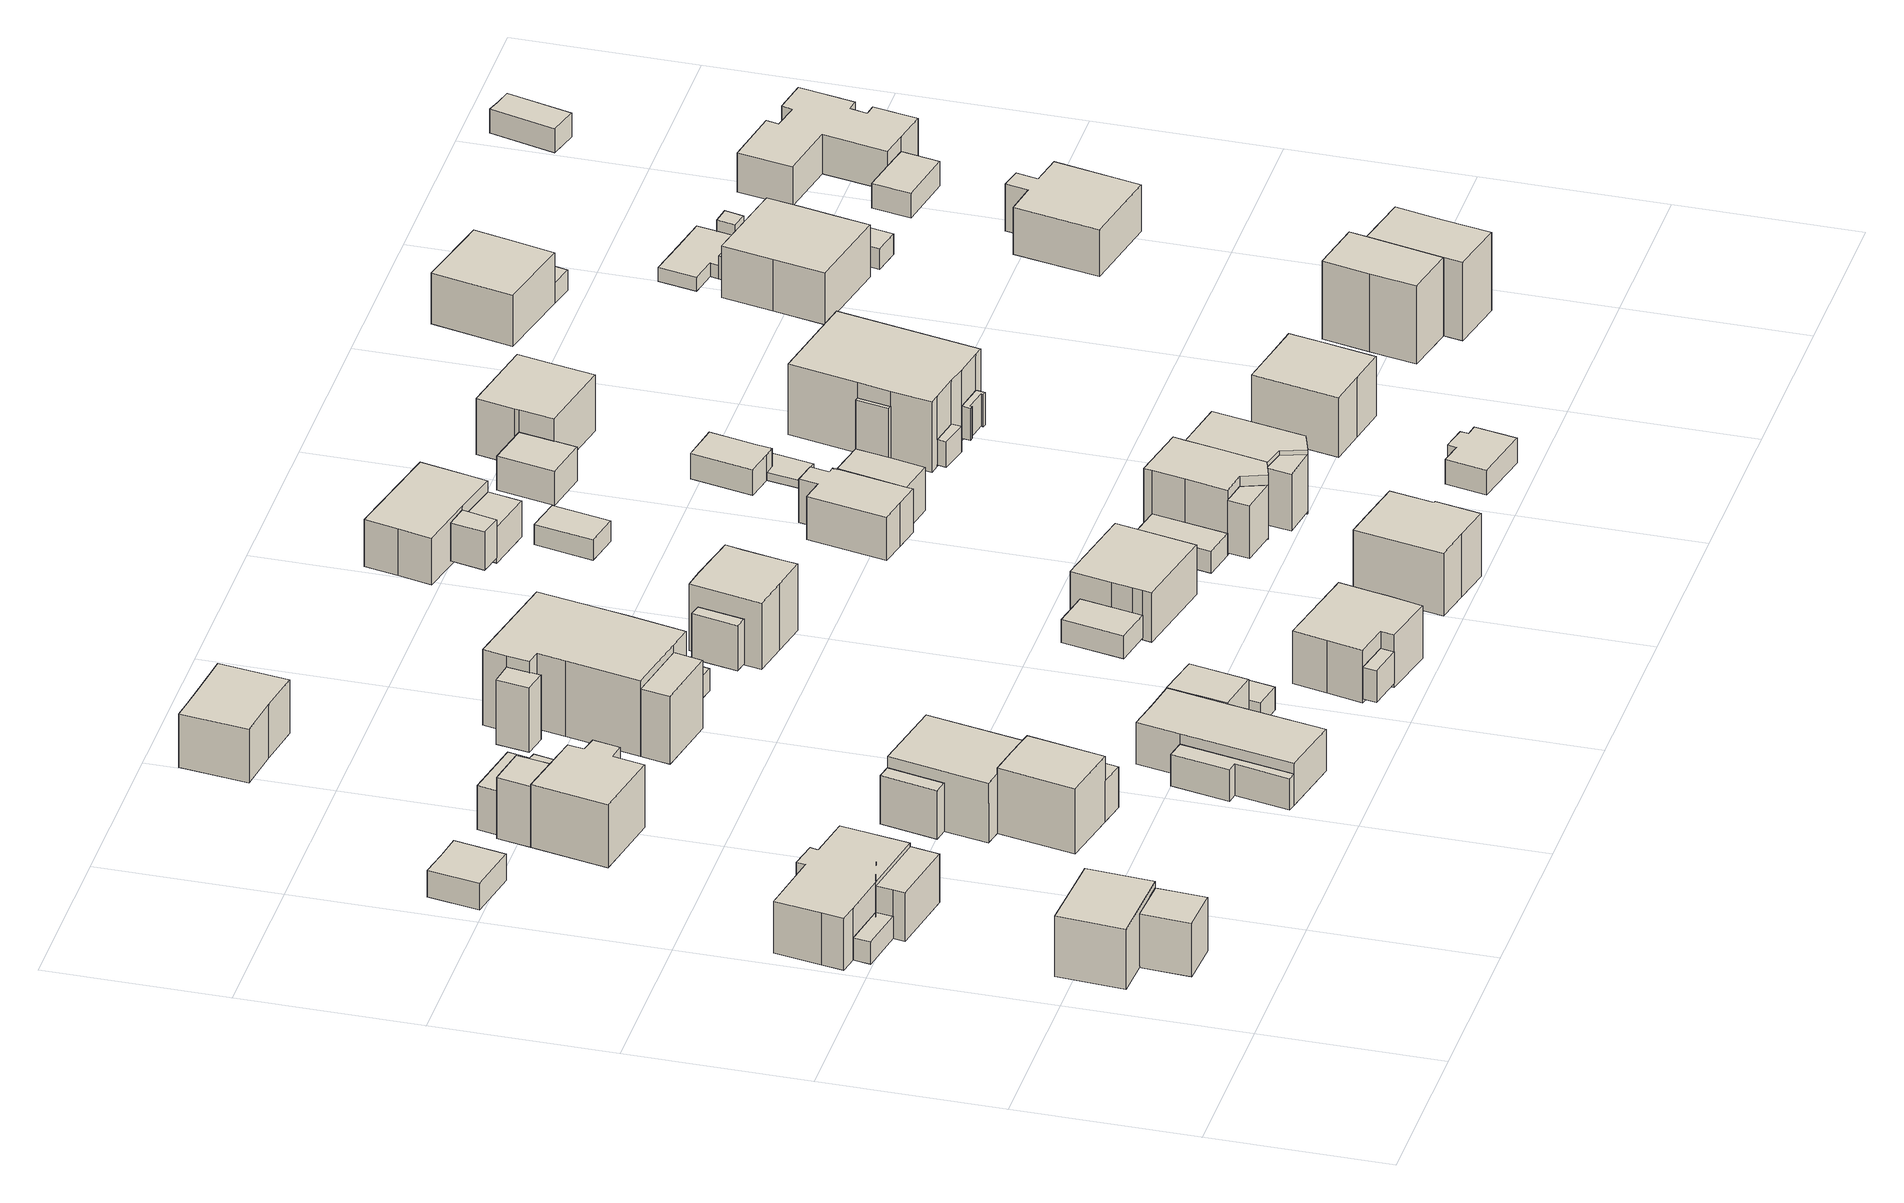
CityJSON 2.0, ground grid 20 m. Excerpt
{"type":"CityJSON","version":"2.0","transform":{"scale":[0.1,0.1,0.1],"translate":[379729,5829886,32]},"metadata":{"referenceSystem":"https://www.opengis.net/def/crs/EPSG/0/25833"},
"CityObjects":{
"building1":{"type":"Building","attributes":{"Gemeindeschluessel":"11000012","function":"31001_1010"},"address":[{"country":"Germany","locality":"Berlin","thoroughfareNumber":"10A","thoroughfareName":"Wesselburer Weg"}],"children":["building1-1","building1-2"]},
"building1-1":{"type":"BuildingPart","attributes":{"BezugspunktDach":"2200","measuredHeight":8.21,"storeysAboveGround":2},"parents":["building1"],"geometry":[{"type":"MultiSurface","lod":"1","boundaries":[[[0,1,2,3,4]],[[5,6,7,8,9]],[[5,9,4,3]],[[6,5,3,2]],[[7,6,2,1]],[[8,7,1,0]],[[9,8,10,11,12,0,4]],[[12,11,10,8]]]}]},
"building1-2":{"type":"BuildingPart","attributes":{"BezugspunktDach":"2200","measuredHeight":8.21,"storeysAboveGround":2},"parents":["building1"],"geometry":[{"type":"MultiSurface","lod":"1","boundaries":[[[13,12,11,14]],[[10,8,15,16]],[[10,16,14,11]],[[15,8,12,13]],[[16,15,13,14]],[[8,17,10,11,12]]]}]},
"building2":{"type":"Building","attributes":{"Gemeindeschluessel":"11000012","BezugspunktDach":"2200","function":"51009_1610","measuredHeight":3.7,"storeysAboveGround":0},"address":[{"country":"Germany","locality":"Berlin"}],"geometry":[{"type":"Solid","lod":"1","boundaries":[[[[18,19,20,21]],[[22,23,24,25]],[[22,25,21,20]],[[23,22,20,19]],[[24,23,19,18]],[[25,24,18,21]]]]}]},
"building3":{"type":"Building","attributes":{"Gemeindeschluessel":"11000012","function":"31001_1010"},"address":[{"country":"Germany","locality":"Berlin","thoroughfareNumber":"20","thoroughfareName":"Hemmingstedter Weg"}],"children":["building3-1","building3-2"]},
"building3-1":{"type":"BuildingPart","attributes":{"BezugspunktDach":"2200","measuredHeight":7.77,"storeysAboveGround":1},"parents":["building3"],"geometry":[{"type":"Solid","lod":"1","boundaries":[[[[26,27,28,29,30,31,32,33,34,35,36]],[[37,38,39,40,41,42,43,44,23,22,45]],[[37,45,36,35]],[[38,37,35,34]],[[39,38,34,33]],[[40,39,33,32]],[[41,40,32,31]],[[42,41,31,30]],[[43,42,30,29]],[[44,43,29,28]],[[23,44,28,27]],[[22,23,27,26]],[[45,22,26,36]]]]}]},
"building3-2":{"type":"BuildingPart","attributes":{"BezugspunktDach":"2200","measuredHeight":6.36,"storeysAboveGround":1},"parents":["building3"],"geometry":[{"type":"Solid","lod":"1","boundaries":[[[[46,47,48,49,50,51]],[[24,23,52,44,53,54]],[[24,54,51,50]],[[23,24,50,49]],[[52,23,49,48]],[[44,52,48,47]],[[53,44,47,46]],[[54,53,46,51]]]]}]},
"building4":{"type":"Building","attributes":{"Gemeindeschluessel":"11000012","BezugspunktDach":"2200","function":"31001_2000","measuredHeight":3.48,"storeysAboveGround":1},"address":[{"country":"Germany","locality":"Berlin","thoroughfareNumber":"16 (1)","thoroughfareName":"Wesselburer Weg"}],"geometry":[{"type":"Solid","lod":"1","boundaries":[[[[55,56,57,58,59]],[[60,61,62,63,64]],[[60,64,59,58]],[[61,60,58,57]],[[62,61,57,56]],[[63,62,56,55]],[[64,63,55,59]]]]}]},
"building5":{"type":"Building","attributes":{"Gemeindeschluessel":"11000012","function":"31001_1010"},"address":[{"country":"Germany","locality":"Berlin","thoroughfareNumber":"19","thoroughfareName":"Hemmingstedter Weg"}],"children":["building5-1","building5-2","building5-3"]},
"building5-1":{"type":"BuildingPart","attributes":{"BezugspunktDach":"2200","measuredHeight":8.15,"storeysAboveGround":2},"parents":["building5"],"geometry":[{"type":"MultiSurface","lod":"1","boundaries":[[[65,66,67,68,69,70,71,72,73]],[[74,75,76,77,78,79,80,81,82]],[[74,82,73,72]],[[75,83,84,74,72,71]],[[85,86,75,76,87,76,75,71,70]],[[77,76,70,69]],[[78,77,69,68]],[[79,78,68,67]],[[80,79,67,66]],[[81,80,66,65]],[[82,81,65,73]],[[74,84,83,75]],[[87,76,75,86,85]]]}]},
"building5-2":{"type":"BuildingPart","attributes":{"BezugspunktDach":"2200","measuredHeight":7.2,"storeysAboveGround":2},"parents":["building5"],"geometry":[{"type":"MultiSurface","lod":"1","boundaries":[[[83,88,89,90,84]],[[91,92,93,75,74]],[[91,74,84,90]],[[92,91,90,89]],[[93,92,89,88]],[[86,94,88,83]],[[93,95,93,75]],[[75,93,95,94,86]],[[74,75,83,84]]]}]},
"building5-3":{"type":"BuildingPart","attributes":{"BezugspunktDach":"2200","measuredHeight":5.26,"storeysAboveGround":2},"parents":["building5"],"geometry":[{"type":"MultiSurface","lod":"1","boundaries":[[[85,96,97,94,86]],[[93,98,99,76,75]],[[98,93,94,97]],[[99,98,97,96]],[[76,99,96,85]],[[93,75,86,94]],[[76,100,85,86,75]]]}]},
"building6":{"type":"Building","attributes":{"Gemeindeschluessel":"11000012","function":"31001_1010"},"address":[{"country":"Germany","locality":"Berlin","thoroughfareNumber":"22","thoroughfareName":"Hemmingstedter Weg"}],"children":["building6-1","building6-2","building6-3","building6-4"]},
"building6-1":{"type":"BuildingPart","attributes":{"BezugspunktDach":"2200","measuredHeight":8.25,"storeysAboveGround":1},"parents":["building6"],"geometry":[{"type":"MultiSurface","lod":"1","boundaries":[[[101,102,103,104]],[[105,106,107,108]],[[109,110,111,108,104,103]],[[106,105,103,102]],[[112,113,114,106,102,101]],[[108,115,116,104]],[[105,117,111,110,109]],[[107,114,113,112]],[[118,119,116,115]],[[107,101,119,118,120]]]}]},
"building6-2":{"type":"BuildingPart","attributes":{"BezugspunktDach":"2200","measuredHeight":5.64,"storeysAboveGround":1},"parents":["building6"],"geometry":[{"type":"MultiSurface","lod":"1","boundaries":[[[121,122,113,123]],[[114,124,125,126]],[[124,114,113,122]],[[125,124,122,121]],[[126,125,121,123]],[[114,107,112,113]],[[126,123,112,107]]]}]},
"building6-3":{"type":"BuildingPart","attributes":{"BezugspunktDach":"2200","measuredHeight":8.63,"storeysAboveGround":1},"parents":["building6"],"geometry":[{"type":"MultiSurface","lod":"1","boundaries":[[[127,128,129,130,131]],[[115,118,107,126,132]],[[115,132,131,130]],[[119,116,130,129]],[[101,119,129,128]],[[123,112,107,128,127]],[[132,126,127,131]],[[118,115,116,119]],[[107,133,118,134,119,101]],[[126,135,107,112,123]]]}]},
"building6-4":{"type":"BuildingPart","attributes":{"BezugspunktDach":"2200","measuredHeight":5.69,"storeysAboveGround":1},"parents":["building6"],"geometry":[{"type":"Solid","lod":"1","boundaries":[[[[110,109,136,137]],[[138,105,111,139]],[[138,139,137,136]],[[105,138,136,109]],[[139,111,110,137]],[[111,105,109,110]]]]}]},
"building7":{"type":"Building","attributes":{"Gemeindeschluessel":"11000012","BezugspunktDach":"2200","function":"51009_1610","measuredHeight":5.28,"storeysAboveGround":0},"address":[{"country":"Germany","locality":"Berlin"}],"geometry":[{"type":"Solid","lod":"1","boundaries":[[[[94,97,140,141,142]],[[143,144,98,93,92]],[[143,92,142,141]],[[144,143,141,140]],[[98,144,140,97]],[[93,98,97,94]],[[92,93,94,142]]]]}]},
"building8":{"type":"Building","attributes":{"Gemeindeschluessel":"11000012","BezugspunktDach":"2200","function":"31001_2463","measuredHeight":2.15,"storeysAboveGround":1},"address":[{"country":"Germany","locality":"Berlin","thoroughfareNumber":"22 (1)","thoroughfareName":"Hemmingstedter Weg"}],"geometry":[{"type":"Solid","lod":"1","boundaries":[[[[145,146,147,148]],[[149,150,151,152]],[[149,152,148,147]],[[150,149,147,146]],[[151,150,146,145]],[[152,151,145,148]]]]}]},
"building9":{"type":"Building","attributes":{"Gemeindeschluessel":"11000012","function":"31001_1010"},"address":[{"country":"Germany","locality":"Berlin","thoroughfareNumber":"24","thoroughfareName":"Hemmingstedter Weg"}],"children":["building9-1","building9-2","building9-3"]},
"building9-1":{"type":"BuildingPart","attributes":{"BezugspunktDach":"2200","measuredHeight":6.21,"storeysAboveGround":1},"parents":["building9"],"geometry":[{"type":"Solid","lod":"1","boundaries":[[[[153,154,155,156,157,158,159]],[[160,161,162,163,164,165,166]],[[160,166,159,158],[160,167,168,166]],[[161,160,158,157]],[[162,161,157,156]],[[163,162,156,155]],[[165,164,154,153]],[[166,165,153,159]],[[167,160,166,168]],[[164,163,155,154]]]]}]},
"building9-2":{"type":"BuildingPart","attributes":{"BezugspunktDach":"2200","measuredHeight":3.75,"storeysAboveGround":1},"parents":["building9"],"geometry":[{"type":"Solid","lod":"1","boundaries":[[[[168,167,169,170,171,172]],[[173,174,175,160,166,176]],[[173,176,172,171]],[[174,173,171,170]],[[175,174,170,169]],[[160,175,169,167]],[[176,166,168,172]],[[160,167,168,166]]]]}]},
"building9-3":{"type":"BuildingPart","attributes":{"BezugspunktDach":"2200","measuredHeight":6.82,"storeysAboveGround":1},"parents":["building9"],"geometry":[{"type":"MultiSurface","lod":"1","boundaries":[[[177,178,179,180]],[[163,181,182,164]],[[163,155,154,180,179]],[[181,163,179,178]],[[182,181,178,177]],[[164,182,177,180]],[[164,183,154,155,163]]]}]},
"building10":{"type":"Building","attributes":{"Gemeindeschluessel":"11000012","BezugspunktDach":"2200","function":"31001_1010","measuredHeight":8.72,"storeysAboveGround":2},"address":[{"country":"Germany","locality":"Berlin","thoroughfareNumber":"18B","thoroughfareName":"Wesselburer Weg"}],"geometry":[{"type":"Solid","lod":"1","boundaries":[[[[184,185,186,187,188,189,190]],[[191,192,193,194,195,196,197]],[[191,197,190,189]],[[192,191,189,188]],[[193,192,188,187]],[[194,193,187,186]],[[195,194,186,185]],[[196,195,185,184]],[[197,196,184,190]]]]}]},
"building11":{"type":"Building","attributes":{"Gemeindeschluessel":"11000012","BezugspunktDach":"2200","function":"31001_2463","measuredHeight":2.69,"storeysAboveGround":1},"address":[{"country":"Germany","locality":"Berlin","thoroughfareNumber":"24 (1)","thoroughfareName":"Hemmingstedter Weg"}],"geometry":[{"type":"Solid","lod":"1","boundaries":[[[[198,199,200,201,202,203]],[[204,205,206,207,208,209]],[[204,209,203,202]],[[205,204,202,201]],[[206,205,201,200]],[[207,206,200,199]],[[208,207,199,198]],[[209,208,198,203]]]]}]},
"building12":{"type":"Building","attributes":{"Gemeindeschluessel":"11000012","function":"31001_1010"},"address":[{"country":"Germany","locality":"Berlin","thoroughfareNumber":"21","thoroughfareName":"Hemmingstedter Weg"}],"children":["building12-1","building12-2","building12-3"]},
"building12-1":{"type":"BuildingPart","attributes":{"BezugspunktDach":"2200","measuredHeight":9.77,"storeysAboveGround":3},"parents":["building12"],"geometry":[{"type":"MultiSurface","lod":"1","boundaries":[[[210,211,212,213,214,215,216,217,218,219,220]],[[221,222,223,224,225,226,227,228,229,230,231]],[[221,231,220,219]],[[222,221,219,218]],[[223,222,218,217]],[[224,223,224,232,233,234,217,216]],[[225,224,216,215]],[[226,225,215,214]],[[227,226,214,213]],[[228,227,213,212]],[[229,228,212,211]],[[230,229,211,210]],[[235,236,230,210,220]],[[234,233,232,224,223]],[[237,231,230,236,235]]]}]},
"building12-2":{"type":"BuildingPart","attributes":{"BezugspunktDach":"2200","measuredHeight":8.01,"storeysAboveGround":3},"parents":["building12"],"geometry":[{"type":"Solid","lod":"1","boundaries":[[[[238,236,235,239]],[[231,230,240,241]],[[231,241,239,235]],[[240,230,236,238]],[[241,240,238,239]],[[231,235,236,230]]]]}]},
"building12-3":{"type":"BuildingPart","attributes":{"BezugspunktDach":"2200","measuredHeight":7.56,"storeysAboveGround":3},"parents":["building12"],"geometry":[{"type":"MultiSurface","lod":"1","boundaries":[[[242,233,232,243,244]],[[245,224,223,246,247]],[[245,247,244,243]],[[224,245,243,232]],[[246,223,233,242]],[[247,246,242,244]],[[223,224,248,232,233]]]}]},
"building13":{"type":"Building","attributes":{"Gemeindeschluessel":"11000012","BezugspunktDach":"2200","function":"51009_1610","measuredHeight":3.74,"storeysAboveGround":0},"address":[{"country":"Germany","locality":"Berlin"}],"geometry":[{"type":"Solid","lod":"1","boundaries":[[[[249,250,251,252]],[[253,254,255,256]],[[253,256,252,251]],[[254,253,251,250]],[[255,254,250,249]],[[256,255,249,252]]]]}]},
"building14":{"type":"Building","attributes":{"Gemeindeschluessel":"11000012","BezugspunktDach":"2200","function":"31001_2000","measuredHeight":2.59,"storeysAboveGround":1},"address":[{"country":"Germany","locality":"Berlin","thoroughfareNumber":"21 (1)","thoroughfareName":"Hemmingstedter Weg"}],"geometry":[{"type":"Solid","lod":"1","boundaries":[[[[257,258,259,260,261]],[[262,263,264,265,266]],[[262,266,261,260]],[[263,262,260,259]],[[264,263,259,258]],[[265,264,258,257]],[[266,265,257,261]]]]}]},
"building15":{"type":"Building","attributes":{"Gemeindeschluessel":"11000012","BezugspunktDach":"2200","function":"31001_1010","measuredHeight":8.79,"storeysAboveGround":1},"address":[{"country":"Germany","locality":"Berlin","thoroughfareNumber":"26A","thoroughfareName":"Hemmingstedter Weg"}],"geometry":[{"type":"Solid","lod":"1","boundaries":[[[[267,268,269,270,271,272,273,274,275]],[[276,277,278,279,280,281,282,283,284]],[[276,284,275,274]],[[277,276,274,273]],[[278,277,273,272]],[[279,278,272,271]],[[280,279,271,270]],[[281,280,270,269]],[[282,281,269,268]],[[283,282,268,267]],[[284,283,267,275]]]]}]},
"building16":{"type":"Building","attributes":{"Gemeindeschluessel":"11000012","BezugspunktDach":"2200","function":"31001_2000","measuredHeight":2.71,"storeysAboveGround":1},"address":[{"country":"Germany","locality":"Berlin","thoroughfareNumber":"26 (1)","thoroughfareName":"Hemmingstedter Weg"}],"geometry":[{"type":"Solid","lod":"1","boundaries":[[[[285,286,287,288]],[[289,290,291,292]],[[289,292,288,287]],[[290,289,287,286]],[[291,290,286,285]],[[292,291,285,288]]]]}]},
"building17":{"type":"Building","attributes":{"Gemeindeschluessel":"11000012","BezugspunktDach":"2200","function":"31001_2000","measuredHeight":2.4,"storeysAboveGround":1},"address":[{"country":"Germany","locality":"Berlin","thoroughfareNumber":"26A (1)","thoroughfareName":"Hemmingstedter Weg"}],"geometry":[{"type":"Solid","lod":"1","boundaries":[[[[293,294,295,296]],[[297,298,299,300]],[[297,300,296,295]],[[298,297,295,294]],[[299,298,294,293]],[[300,299,293,296]]]]}]},
"building18":{"type":"Building","attributes":{"Gemeindeschluessel":"11000012","function":"31001_1010"},"address":[{"country":"Germany","locality":"Berlin","thoroughfareNumber":"23","thoroughfareName":"Hemmingstedter Weg"}],"children":["building18-1","building18-2","building18-3"]},
"building18-1":{"type":"BuildingPart","attributes":{"BezugspunktDach":"2200","measuredHeight":9.98,"storeysAboveGround":2},"parents":["building18"],"geometry":[{"type":"MultiSurface","lod":"1","boundaries":[[[301,302,303,304,305,306,307,308,309]],[[310,311,312,313,314,315,316,317,318]],[[310,318,309,308],[319,320,321,322]],[[311,310,308,307]],[[312,311,307,306]],[[313,312,306,305]],[[314,313,305,304]],[[323,324,304,303]],[[315,314,325,326]],[[316,315,303,302]],[[317,316,302,301]],[[318,317,301,309]],[[321,320,319,322]],[[326,325,324,323]]]}]},
"building18-2":{"type":"BuildingPart","attributes":{"BezugspunktDach":"2200","measuredHeight":5.25,"storeysAboveGround":2},"parents":["building18"],"geometry":[{"type":"Solid","lod":"1","boundaries":[[[[322,321,327,328]],[[329,320,319,330]],[[329,330,328,327]],[[320,329,327,321]],[[330,319,322,328]],[[319,320,321,322]]]]}]},
"building18-3":{"type":"BuildingPart","attributes":{"BezugspunktDach":"2200","measuredHeight":5.7,"storeysAboveGround":2},"parents":["building18"],"geometry":[{"type":"Solid","lod":"1","boundaries":[[[[331,332,324,323]],[[325,333,334,326]],[[333,325,324,332]],[[334,333,332,331]],[[326,334,331,323]],[[325,326,323,324]]]]}]},
"building19":{"type":"Building","attributes":{"Gemeindeschluessel":"11000012","BezugspunktDach":"2200","function":"31001_1010","measuredHeight":6.74,"storeysAboveGround":1},"address":[{"country":"Germany","locality":"Berlin","thoroughfareNumber":"26","thoroughfareName":"Hemmingstedter Weg"}],"geometry":[{"type":"Solid","lod":"1","boundaries":[[[[335,336,337,338,339,340,341]],[[342,343,344,345,346,347,348]],[[342,348,341,340]],[[343,342,340,339]],[[344,343,339,338]],[[345,344,338,337]],[[346,345,337,336]],[[347,346,336,335]],[[348,347,335,341]]]]}]},
"building20":{"type":"Building","attributes":{"Gemeindeschluessel":"11000012","BezugspunktDach":"2200","function":"31001_1010","measuredHeight":9.38,"storeysAboveGround":2},"address":[{"country":"Germany","locality":"Berlin","thoroughfareNumber":"28B","thoroughfareName":"Hemmingstedter Weg"}],"geometry":[{"type":"Solid","lod":"1","boundaries":[[[[349,350,351,352,353,354,355,356]],[[357,358,359,360,361,362,363,364]],[[357,364,356,355]],[[358,357,355,354]],[[359,358,354,353]],[[360,359,353,352]],[[361,360,352,351]],[[362,361,351,350]],[[363,362,350,349]],[[364,363,349,356]]]]}]},
"building21":{"type":"Building","attributes":{"Gemeindeschluessel":"11000012","BezugspunktDach":"2200","function":"31001_2463","measuredHeight":3.13,"storeysAboveGround":1},"address":[{"country":"Germany","locality":"Berlin","thoroughfareNumber":"28 (1)","thoroughfareName":"Hemmingstedter Weg"}],"geometry":[{"type":"Solid","lod":"1","boundaries":[[[[365,366,367,368]],[[369,370,371,372]],[[369,372,368,367]],[[370,369,367,366]],[[371,370,366,365]],[[372,371,365,368]]]]}]},
"building22":{"type":"Building","attributes":{"Gemeindeschluessel":"11000012","BezugspunktDach":"2200","function":"51009_1610","measuredHeight":4.55,"storeysAboveGround":0},"address":[{"country":"Germany","locality":"Berlin"}],"geometry":[{"type":"Solid","lod":"1","boundaries":[[[[373,374,375,376]],[[377,378,379,380]],[[377,380,376,375]],[[378,377,375,374]],[[379,378,374,373]],[[380,379,373,376]]]]}]},
"building23":{"type":"Building","attributes":{"Gemeindeschluessel":"11000012","BezugspunktDach":"2200","function":"51009_1610","measuredHeight":6.2,"storeysAboveGround":0},"address":[{"country":"Germany","locality":"Berlin"}],"geometry":[{"type":"Solid","lod":"1","boundaries":[[[[381,382,383,384]],[[385,386,387,388]],[[385,388,384,383]],[[386,385,383,382]],[[387,386,382,381]],[[388,387,381,384]]]]}]},
"building24":{"type":"Building","attributes":{"Gemeindeschluessel":"11000012","function":"31001_1010"},"address":[{"country":"Germany","locality":"Berlin","thoroughfareNumber":"23A","thoroughfareName":"Hemmingstedter Weg"}],"children":["building24-1","building24-2"]},
"building24-1":{"type":"BuildingPart","attributes":{"BezugspunktDach":"2200","measuredHeight":6.89,"storeysAboveGround":1},"parents":["building24"],"geometry":[{"type":"MultiSurface","lod":"1","boundaries":[[[389,390,391,392,393,394,395]],[[396,397,398,399,400,401,402]],[[396,402,395,394]],[[397,396,394,393]],[[398,397,393,392]],[[399,398,392,391]],[[400,399,391,390]],[[401,403,404,390,389]],[[402,401,389,395]],[[400,404,403,401]]]}]},
"building24-2":{"type":"BuildingPart","attributes":{"BezugspunktDach":"2200","measuredHeight":4.19,"storeysAboveGround":1},"parents":["building24"],"geometry":[{"type":"Solid","lod":"1","boundaries":[[[[405,404,403,406]],[[401,400,407,408]],[[401,408,406,403]],[[407,400,404,405]],[[408,407,405,406]],[[403,404,400,401]]]]}]},
"building25":{"type":"Building","attributes":{"Gemeindeschluessel":"11000012","BezugspunktDach":"2200","function":"31001_2463","measuredHeight":2.48,"storeysAboveGround":1},"address":[{"country":"Germany","locality":"Berlin","thoroughfareNumber":"23A (1)","thoroughfareName":"Hemmingstedter Weg"}],"geometry":[{"type":"Solid","lod":"1","boundaries":[[[[409,410,411,412]],[[413,414,415,416]],[[413,416,412,411]],[[414,413,411,410]],[[415,414,410,409]],[[416,415,409,412]]]]}]},
"building26":{"type":"Building","attributes":{"Gemeindeschluessel":"11000012","BezugspunktDach":"2200","function":"31001_1010","measuredHeight":8.34,"storeysAboveGround":1},"address":[{"country":"Germany","locality":"Berlin","thoroughfareNumber":"28","thoroughfareName":"Hemmingstedter Weg"}],"geometry":[{"type":"Solid","lod":"1","boundaries":[[[[417,418,419,420,421,422,423,424,425,426]],[[427,428,429,430,431,432,433,434,435,436]],[[427,436,426,425]],[[428,427,425,424]],[[429,428,424,423]],[[430,429,423,422]],[[431,430,422,421]],[[432,431,421,420]],[[433,432,420,419]],[[434,433,419,418]],[[435,434,418,417]],[[436,435,417,426]]]]}]},
"building27":{"type":"Building","attributes":{"Gemeindeschluessel":"11000012","BezugspunktDach":"2200","function":"51009_1610","measuredHeight":6.62,"storeysAboveGround":0},"address":[{"country":"Germany","locality":"Berlin"}],"geometry":[{"type":"Solid","lod":"1","boundaries":[[[[437,438,439,440]],[[441,442,443,444]],[[441,444,440,439]],[[442,441,439,438]],[[443,442,438,437]],[[444,443,437,440]]]]}]},
"building28":{"type":"Building","attributes":{"Gemeindeschluessel":"11000012","function":"31001_1010"},"address":[{"country":"Germany","locality":"Berlin","thoroughfareNumber":"25","thoroughfareName":"Hemmingstedter Weg"}],"children":["building28-1","building28-2"]},
"building28-1":{"type":"BuildingPart","attributes":{"BezugspunktDach":"2200","measuredHeight":5.73,"storeysAboveGround":1},"parents":["building28"],"geometry":[{"type":"MultiSurface","lod":"1","boundaries":[[[445,446,447,448,449,450,451,452,453,454,455]],[[456,457,458,459,460,461,462,463,464,465,466]],[[456,466,455,454]],[[457,456,454,453]],[[458,457,453,452]],[[459,458,452,451]],[[460,459,451,450]],[[461,460,450,449]],[[462,461,449,448]],[[462,448,467,468,469,470,469,471]],[[464,463,447,446]],[[465,464,446,445]],[[466,465,445,455]],[[470,469,468,467]],[[471,469,470,447,463]]]}]},
"building28-2":{"type":"BuildingPart","attributes":{"BezugspunktDach":"2200","measuredHeight":5.73,"storeysAboveGround":1},"parents":["building28"],"geometry":[{"type":"Solid","lod":"1","boundaries":[[[[447,472,473,474,467,470]],[[468,475,476,477,463,469]],[[475,468,467,474]],[[476,475,474,473]],[[477,476,473,472]],[[463,477,472,447]],[[468,469,470,467]],[[463,447,470,469]]]]}]},
"building29":{"type":"Building","attributes":{"Gemeindeschluessel":"11000012","BezugspunktDach":"2200","function":"31001_1010","measuredHeight":10.17,"storeysAboveGround":1},"address":[{"country":"Germany","locality":"Berlin","thoroughfareNumber":"28A","thoroughfareName":"Hemmingstedter Weg"}],"geometry":[{"type":"Solid","lod":"1","boundaries":[[[[478,479,480,481,482,483,484,485]],[[486,487,488,489,490,491,492,493]],[[486,493,485,484]],[[487,486,484,483]],[[488,487,483,482]],[[489,488,482,481]],[[490,489,481,480]],[[491,490,480,479]],[[492,491,479,478]],[[493,492,478,485]]]]}]},
"building30":{"type":"Building","attributes":{"Gemeindeschluessel":"11000012","BezugspunktDach":"2200","function":"31001_1010","measuredHeight":2.91,"storeysAboveGround":1},"address":[{"country":"Germany","locality":"Berlin","thoroughfareNumber":"30A","thoroughfareName":"Hemmingstedter Weg"}],"geometry":[{"type":"Solid","lod":"1","boundaries":[[[[494,495,496,497,498,499,500,501]],[[502,503,504,505,506,507,508,509]],[[502,509,501,500]],[[503,502,500,499]],[[504,503,499,498]],[[505,504,498,497]],[[506,505,497,496]],[[507,506,496,495]],[[508,507,495,494]],[[509,508,494,501]]]]}]},
"building31":{"type":"Building","attributes":{"Gemeindeschluessel":"11000012","BezugspunktDach":"2200","function":"31001_2000","measuredHeight":2.95,"storeysAboveGround":1},"address":[{"country":"Germany","locality":"Berlin","thoroughfareNumber":"25 (1)","thoroughfareName":"Hemmingstedter Weg"}],"geometry":[{"type":"Solid","lod":"1","boundaries":[[[[510,511,512,513,514,515]],[[516,517,518,519,520,521]],[[516,521,515,514]],[[517,516,514,513]],[[518,517,513,512]],[[519,518,512,511]],[[520,519,511,510]],[[521,520,510,515]]]]}]},
"building32":{"type":"Building","attributes":{"Gemeindeschluessel":"11000012","BezugspunktDach":"2200","function":"51009_1610","measuredHeight":0.866,"storeysAboveGround":0},"address":[{"country":"Germany","locality":"Berlin"}],"geometry":[{"type":"Solid","lod":"1","boundaries":[[[[522,523,524,525,526,527]],[[520,519,518,528,529,530]],[[520,530,527,526]],[[519,520,526,525]],[[518,519,525,524]],[[528,518,524,523]],[[529,528,523,522]],[[530,529,522,527]]]]}]},
"building33":{"type":"Building","attributes":{"Gemeindeschluessel":"11000012","function":"31001_1010"},"address":[{"country":"Germany","locality":"Berlin","thoroughfareNumber":"25A","thoroughfareName":"Hemmingstedter Weg"}],"children":["building33-1","building33-2"]},
"building33-1":{"type":"BuildingPart","attributes":{"BezugspunktDach":"2200","measuredHeight":8.31,"storeysAboveGround":1},"parents":["building33"],"geometry":[{"type":"MultiSurface","lod":"1","boundaries":[[[531,532,533,534,535,536,537]],[[538,539,540,541,542,543,544]],[[545,546,537,536]],[[539,538,536,535]],[[540,539,535,534]],[[541,540,534,533]],[[542,541,533,532]],[[543,542,532,531]],[[544,543,531,537]],[[538,544,546,545]]]}]},
"building33-2":{"type":"BuildingPart","attributes":{"BezugspunktDach":"2200","measuredHeight":3.96,"storeysAboveGround":1},"parents":["building33"],"geometry":[{"type":"Solid","lod":"1","boundaries":[[[[547,546,545,548,549]],[[550,538,544,551,552]],[[550,552,549,548]],[[538,550,548,545]],[[544,538,544,546]],[[551,544,546,547]],[[552,551,547,549]],[[545,546,544,538]]]]}]},
"building34":{"type":"Building","attributes":{"Gemeindeschluessel":"11000012","function":"31001_1010"},"address":[{"country":"Germany","locality":"Berlin","thoroughfareNumber":"29","thoroughfareName":"Hemmingstedter Weg"}],"children":["building34-1","building34-2","building34-3","building34-4"]},
"building34-1":{"type":"BuildingPart","attributes":{"BezugspunktDach":"2200","measuredHeight":9.89,"storeysAboveGround":2},"parents":["building34"],"geometry":[{"type":"MultiSurface","lod":"1","boundaries":[[[553,554,555,556,557,558,559,560,561,562]],[[563,564,565,566,567,568,569,570,571,572]],[[563,572,562,561]],[[564,573,574,561,560]],[[565,564,560,559]],[[566,565,559,558]],[[567,566,558,557]],[[568,567,557,556]],[[569,568,575,576,577,578,556,555]],[[570,569,555,554]],[[579,580,581,582,571,570,554,553]],[[572,571,553,562]],[[563,574,573,564]],[[578,577,576,575]],[[582,581,580,579]]]}]},
"building34-2":{"type":"BuildingPart","attributes":{"BezugspunktDach":"2200","measuredHeight":6.54,"storeysAboveGround":2},"parents":["building34"],"geometry":[{"type":"MultiSurface","lod":"1","boundaries":[[[574,573,583,584]],[[585,564,563,586]],[[585,586,584,583]],[[564,585,583,573]],[[586,563,574,584]],[[587,563,564,573,574]]]}]},
"building34-3":{"type":"BuildingPart","attributes":{"BezugspunktDach":"2200","measuredHeight":3.82,"storeysAboveGround":2},"parents":["building34"],"geometry":[{"type":"Solid","lod":"1","boundaries":[[[[588,589,590,591,592,578,577,593]],[[576,575,594,595,596,597,598,599]],[[576,599,593,577]],[[594,575,578,592]],[[595,594,592,591]],[[596,595,591,590]],[[597,596,590,589]],[[598,597,589,588]],[[599,598,588,593]],[[576,577,578,575]]]]}]},
"building34-4":{"type":"BuildingPart","attributes":{"BezugspunktDach":"2200","measuredHeight":3,"storeysAboveGround":2},"parents":["building34"],"geometry":[{"type":"Solid","lod":"1","boundaries":[[[[600,580,579,601]],[[582,581,602,603]],[[582,603,601,579]],[[602,581,580,600]],[[603,602,600,601]],[[581,582,579,580]]]]}]},
"building35":{"type":"Building","attributes":{"Gemeindeschluessel":"11000012","function":"31001_1010"},"address":[{"country":"Germany","locality":"Berlin","thoroughfareNumber":"30","thoroughfareName":"Hemmingstedter Weg"}],"children":["building35-1","building35-2"]},
"building35-1":{"type":"BuildingPart","attributes":{"BezugspunktDach":"2200","measuredHeight":8.3,"storeysAboveGround":2},"parents":["building35"],"geometry":[{"type":"MultiSurface","lod":"1","boundaries":[[[604,605,606,607,608,609,610,611]],[[612,613,614,615,616,617,618,619]],[[612,619,611,610]],[[613,612,610,609]],[[614,613,609,608]],[[620,621,622,623,615,614,608,607]],[[624,620,623,625,616,615,607,606]],[[617,616,606,605]],[[618,617,605,604]],[[619,618,604,611]],[[623,622,621,620]],[[625,623,620,624]]]}]},
"building35-2":{"type":"BuildingPart","attributes":{"BezugspunktDach":"2200","measuredHeight":4.6,"storeysAboveGround":2},"parents":["building35"],"geometry":[{"type":"MultiSurface","lod":"1","boundaries":[[[626,627,621,624]],[[622,628,629,625]],[[628,622,621,627]],[[629,628,627,626]],[[625,629,626,624]],[[622,623,620,621]],[[625,624,620,623]]]}]},
"building36":{"type":"Building","attributes":{"Gemeindeschluessel":"11000012","BezugspunktDach":"2200","function":"31001_1010","measuredHeight":10.64,"storeysAboveGround":1},"address":[{"country":"Germany","locality":"Berlin","thoroughfareNumber":"32","thoroughfareName":"Hemmingstedter Weg"}],"geometry":[{"type":"Solid","lod":"1","boundaries":[[[[630,631,632,633,634,635]],[[636,637,638,639,640,641]],[[636,641,635,634]],[[637,636,634,633]],[[638,637,633,632]],[[639,638,632,631]],[[640,639,631,630]],[[641,640,630,635]]]]}]},
"building37":{"type":"Building","attributes":{"Gemeindeschluessel":"11000012","BezugspunktDach":"2200","function":"31001_1010","measuredHeight":10.72,"storeysAboveGround":1},"address":[{"country":"Germany","locality":"Berlin","thoroughfareNumber":"32A","thoroughfareName":"Hemmingstedter Weg"}],"geometry":[{"type":"Solid","lod":"1","boundaries":[[[[642,643,644,631,645,630,646]],[[640,647,639,648,649,650,651]],[[640,651,646,630]],[[647,640,630,645]],[[639,647,645,631]],[[648,639,631,644]],[[649,648,644,643]],[[650,649,643,642]],[[651,650,642,646]]]]}]},
"building38":{"type":"Building","attributes":{"Gemeindeschluessel":"11000012","BezugspunktDach":"2200","function":"31001_1010","measuredHeight":8.64,"storeysAboveGround":1},"address":[{"country":"Germany","locality":"Berlin","thoroughfareNumber":"139A","thoroughfareName":"Heiligenseestraße"}],"geometry":[{"type":"Solid","lod":"1","boundaries":[[[[652,653,654,655,656]],[[657,658,659,660,661]],[[657,661,656,655]],[[658,657,655,654]],[[659,658,654,653]],[[660,659,653,652]],[[661,660,652,656]]]]}]},
"building39":{"type":"Building","attributes":{"Gemeindeschluessel":"11000012","BezugspunktDach":"2200","function":"31001_1010","measuredHeight":8.3,"storeysAboveGround":1},"address":[{"country":"Germany","locality":"Berlin","thoroughfareNumber":"31A","thoroughfareName":"Hemmingstedter Weg"}],"geometry":[{"type":"Solid","lod":"1","boundaries":[[[[662,663,664,665,666,667,668]],[[669,670,671,672,673,674,675]],[[669,675,668,667]],[[670,669,667,666]],[[671,670,666,665]],[[672,671,665,664]],[[673,672,664,663]],[[674,673,663,662]],[[675,674,662,668]]]]}]},
"building40":{"type":"Building","attributes":{"Gemeindeschluessel":"11000012","BezugspunktDach":"2200","function":"31001_2463","measuredHeight":2.82,"storeysAboveGround":1},"address":[{"country":"Germany","locality":"Berlin","thoroughfareNumber":"139A (1)","thoroughfareName":"Heiligenseestraße"}],"geometry":[{"type":"Solid","lod":"1","boundaries":[[[[676,677,678,679,680,681]],[[682,683,684,685,686,660]],[[682,660,681,680]],[[683,682,680,679]],[[684,683,679,678]],[[685,684,678,677]],[[686,685,677,676]],[[660,686,676,681]]]]}]},
"building41":{"type":"Building","attributes":{"Gemeindeschluessel":"11000012","BezugspunktDach":"2200","function":"51009_1610","measuredHeight":3.61,"storeysAboveGround":0},"address":[{"country":"Germany","locality":"Berlin"}],"geometry":[{"type":"Solid","lod":"1","boundaries":[[[[687,688,689,690]],[[691,692,693,694]],[[691,694,690,689]],[[692,691,689,688]],[[693,692,688,687]],[[694,693,687,690]]]]}]},
"building42":{"type":"Building","attributes":{"Gemeindeschluessel":"11000012","BezugspunktDach":"2200","function":"31001_1010","measuredHeight":2.58,"storeysAboveGround":1},"address":[{"country":"Germany","locality":"Berlin","thoroughfareNumber":"31A (2)","thoroughfareName":"Hemmingstedter Weg"}],"geometry":[{"type":"Solid","lod":"1","boundaries":[[[[695,696,697,698,699,700,701,702,703,704]],[[705,706,707,708,709,692,710,691,711,712]],[[705,712,704,703]],[[706,705,703,702]],[[707,706,702,701]],[[708,707,701,700]],[[709,708,700,699]],[[692,709,699,698]],[[710,692,698,697]],[[691,710,697,696]],[[711,691,696,695]],[[712,711,695,704]]]]}]},
"building43":{"type":"Building","attributes":{"Gemeindeschluessel":"11000012","BezugspunktDach":"2200","function":"31001_2463","measuredHeight":2.4,"storeysAboveGround":1},"address":[{"country":"Germany","locality":"Berlin","thoroughfareNumber":"31A (1)","thoroughfareName":"Hemmingstedter Weg"}],"geometry":[{"type":"Solid","lod":"1","boundaries":[[[[713,714,715,716]],[[717,718,719,720]],[[717,720,716,715]],[[718,717,715,714]],[[719,718,714,713]],[[720,719,713,716]]]]}]},
"building44":{"type":"Building","attributes":{"Gemeindeschluessel":"11000012","BezugspunktDach":"2200","function":"31001_1010","measuredHeight":7.81,"storeysAboveGround":1},"address":[{"country":"Germany","locality":"Berlin","thoroughfareNumber":"33","thoroughfareName":"Hemmingstedter Weg"}],"geometry":[{"type":"Solid","lod":"1","boundaries":[[[[721,722,723,724,725,726,727,728]],[[729,730,731,732,733,734,735,736]],[[729,736,728,727]],[[730,729,727,726]],[[731,730,726,725]],[[732,731,725,724]],[[733,732,724,723]],[[734,733,723,722]],[[735,734,722,721]],[[736,735,721,728]]]]}]},
"building45":{"type":"Building","attributes":{"Gemeindeschluessel":"11000012","BezugspunktDach":"2200","function":"51009_1610","measuredHeight":3,"storeysAboveGround":0},"address":[{"country":"Germany","locality":"Berlin"}],"geometry":[{"type":"Solid","lod":"1","boundaries":[[[[737,738,739,740]],[[741,742,743,744]],[[741,744,740,739]],[[742,741,739,738]],[[743,742,738,737]],[[744,743,737,740]]]]}]},
"building46":{"type":"Building","attributes":{"Gemeindeschluessel":"11000012","BezugspunktDach":"2200","function":"31001_2000","measuredHeight":2.9,"storeysAboveGround":1},"address":[{"country":"Germany","locality":"Berlin","thoroughfareNumber":"33A (1)","thoroughfareName":"Hemmingstedter Weg"}],"geometry":[{"type":"Solid","lod":"1","boundaries":[[[[745,746,747,748,749]],[[750,751,752,753,754]],[[750,754,749,748]],[[751,750,748,747]],[[752,751,747,746]],[[753,752,746,745]],[[754,753,745,749]]]]}]},
"building47":{"type":"Building","attributes":{"Gemeindeschluessel":"11000012","BezugspunktDach":"2200","function":"31001_1010","measuredHeight":4.61,"storeysAboveGround":1},"address":[{"country":"Germany","locality":"Berlin","thoroughfareNumber":"33A","thoroughfareName":"Hemmingstedter Weg"}],"geometry":[{"type":"Solid","lod":"1","boundaries":[[[[755,756,757,758,759,760,761,762,763,764,765,766,767,768,769]],[[770,771,772,773,774,775,776,777,778,779,780,752,751,781,782]],[[770,782,769,768]],[[771,770,768,767]],[[772,771,767,766]],[[773,772,766,765]],[[774,773,765,764]],[[775,774,764,763]],[[776,775,763,762]],[[777,776,762,761]],[[778,777,761,760]],[[779,778,760,759]],[[780,779,759,758]],[[752,780,758,757]],[[751,752,757,756]],[[781,751,756,755]],[[782,781,755,769]]]]}]},
"building48":{"type":"Building","attributes":{"Gemeindeschluessel":"11000012","BezugspunktDach":"2200","function":"31001_2000","measuredHeight":3.09,"storeysAboveGround":1},"address":[{"country":"Germany","locality":"Berlin","thoroughfareNumber":"135A (1)","thoroughfareName":"Heiligenseestraße"}],"geometry":[{"type":"Solid","lod":"1","boundaries":[[[[783,784,785,786,787]],[[788,789,790,791,792]],[[788,792,787,786]],[[789,788,786,785]],[[790,789,785,784]],[[791,790,784,783]],[[792,791,783,787]]]]}]}
},
"vertices":[
[141,140,79],[146,214,79],[99,217,79],[52,220,79],[47,145,79],[52,220,8],[99,217,8],[146,214,8],[141,140,8],[47,145,8],[90,143,8],[90,143,71],[141,140,71],
[138,85,71],[87,88,71],[138,85,8],[87,88,8],[129,140,8],
[77,393,35],[80,412,35],[28,421,35],[25,402,35],[28,421,9],[80,412,9],[77,393,9],[25,402,9],
[28,421,70],[80,412,70],[160,398,70],[173,474,70],[124,483,70],[126,492,70],[96,498,70],[95,488,70],[20,501,70],[11,449,70],[7,425,70],[11,449,9],[20,501,9],[95,488,9],[96,498,9],[126,492,9],[124,483,9],[173,474,9],[160,398,9],[7,425,9],
[154,366,66],[160,398,66],[123,423,66],[80,412,66],[77,393,66],[75,380,66],[123,423,9],[154,366,9],[75,380,9],
[77,792,43],[88,849,43],[58,854,43],[27,860,43],[17,803,43],[27,860,12],[58,854,12],[88,849,12],[77,792,12],[17,803,12],
[211,685,84],[218,720,84],[236,717,84],[242,747,84],[224,751,84],[227,769,84],[191,776,84],[146,785,84],[129,701,84],[146,785,10],[191,776,10],[227,769,10],[224,751,10],[242,747,10],[236,717,10],[218,720,10],[211,685,10],[129,701,10],[191,776,82],[146,785,82],[227,769,62],[191,776,62],[227,769,45],
[198,814,82],[159,821,82],[153,822,82],[153,822,10],[159,821,10],[198,814,10],[198,814,62],[198,814,32],
[235,806,62],[227,808,62],[227,808,10],[235,806,10],[227,769,44],
[356,330,81],[378,440,81],[293,457,81],[271,347,81],[293,457,11],[378,440,11],[356,330,11],[271,347,11],[293,457,68],[280,395,68],[280,395,11],[356,330,59],[358,339,59],[358,339,11],[290,343,11],[290,343,81],[281,397,11],[323,337,11],[323,337,81],[325,336,11],
[368,239,59],[387,333,59],[339,245,59],[387,333,11],[368,239,11],[339,245,11],
[339,245,88],[356,330,88],[323,337,88],[290,343,88],[273,258,88],[273,258,11],[348,332,11],[323,337,63],[348,287,11],
[277,460,68],[264,398,68],[277,460,11],[264,398,11],
[232,832,62],[164,845,62],[159,821,62],[164,845,10],[232,832,10],
[420,350,35],[433,419,35],[404,424,35],[391,355,35],[404,424,14],[433,419,14],[420,350,14],[391,355,14],
[483,56,63],[503,163,63],[516,229,63],[481,235,63],[446,242,63],[437,194,63],[413,70,63],[437,194,14],[446,242,14],[481,235,14],[516,229,14],[503,163,14],[483,56,14],[413,70,14],[437,194,51],[413,70,51],
[416,198,51],[403,134,51],[415,132,51],[403,72,51],[415,132,14],[403,134,14],[416,198,14],[403,72,14],
[551,154,64],[564,219,64],[516,229,64],[503,163,64],[564,219,14],[551,154,14],[503,163,60],
[242,1081,71],[292,1073,71],[303,1150,71],[253,1156,71],[223,1160,71],[202,1163,71],[192,1088,71],[202,1163,8],[223,1160,8],[253,1156,8],[303,1150,8],[292,1073,8],[242,1081,8],[192,1088,8],
[581,135,40],[593,195,40],[597,213,40],[564,219,40],[551,154,40],[549,141,40],[551,154,13],[564,219,13],[597,213,13],[593,195,13],[581,135,13],[549,141,13],
[410,709,100],[437,703,100],[451,769,100],[454,784,100],[470,866,100],[352,890,100],[347,864,100],[343,839,100],[359,836,100],[353,805,100],[336,723,100],[353,805,11],[359,836,11],[343,839,11],[347,864,11],[352,890,11],[470,866,11],[454,784,11],[451,769,11],[437,703,11],[410,709,11],[336,723,11],[347,864,87],[343,839,87],[343,839,68],[336,723,91],[410,709,91],[336,723,51],
[403,677,91],[330,691,91],[403,677,11],[330,691,11],
[341,827,87],[321,868,87],[315,832,87],[321,868,11],[341,827,11],[315,832,11],[347,864,61],
[652,31,55],[655,46,55],[616,54,55],[613,39,55],[616,54,18],[655,46,18],[652,31,18],[613,39,18],
[474,689,36],[489,761,36],[451,769,36],[437,703,36],[436,697,36],[437,703,10],[451,769,10],[489,761,10],[474,689,10],[436,697,10],
[655,46,75],[652,31,75],[712,18,75],[721,57,75],[724,72,75],[732,110,75],[633,131,75],[625,93,75],[616,54,75],[625,93,13],[633,131,13],[732,110,13],[724,72,13],[721,57,13],[712,18,13],[652,31,13],[655,46,13],[616,54,13],
[676,297,40],[689,365,40],[647,373,40],[634,305,40],[647,373,13],[689,365,13],[676,297,13],[634,305,13],
[768,48,38],[778,101,38],[732,110,38],[721,57,38],[732,110,14],[778,101,14],[768,48,14],[721,57,14],
[564,641,89],[604,633,89],[607,649,89],[615,692,89],[620,712,89],[597,717,89],[563,724,89],[540,728,89],[524,649,89],[540,728,11],[563,724,11],[597,717,11],[620,712,11],[615,692,11],[607,649,11],[604,633,11],[564,641,11],[524,649,11],[528,668,12],[538,718,12],[538,718,65],[528,668,65],[607,649,64],[615,692,64],[615,692,12],[607,649,12],
[524,721,65],[514,671,65],[524,721,12],[514,671,12],
[632,644,64],[640,687,64],[640,687,12],[632,644,12],
[772,267,69],[790,356,69],[692,376,69],[683,331,69],[678,308,69],[676,297,69],[674,287,69],[676,297,11],[678,308,11],[683,331,11],[692,376,11],[790,356,11],[772,267,11],[674,287,11],
[831,10,88],[873,1,88],[883,51,88],[881,52,88],[890,100,88],[851,108,88],[811,116,88],[792,18,88],[811,116,14],[851,108,14],[890,100,14],[881,52,14],[883,51,14],[873,1,14],[831,10,14],[792,18,14],
[845,255,40],[861,337,40],[825,344,40],[809,262,40],[825,344,14],[861,337,14],[845,255,14],[809,262,14],
[644,954,64],[653,992,64],[627,997,64],[619,960,64],[627,997,19],[653,992,19],[644,954,19],[619,960,19],
[883,223,79],[873,250,79],[845,255,79],[841,231,79],[845,255,17],[873,250,17],[883,223,17],[841,231,17],
[653,992,68],[706,980,68],[714,1017,68],[722,1054,68],[604,1080,68],[596,1043,68],[588,1006,68],[596,1043,13],[604,1080,13],[722,1054,13],[714,1017,13],[706,980,13],[653,992,13],[588,1006,13],[653,992,55],[706,980,55],
[698,943,55],[644,954,55],[698,943,13],[644,954,13],
[713,855,37],[726,919,37],[687,927,37],[674,863,37],[687,927,13],[726,919,13],[713,855,13],[674,863,13],
[873,250,91],[883,223,91],[906,231,91],[918,288,91],[924,321,91],[927,333,91],[863,346,91],[861,337,91],[854,301,91],[845,255,91],[854,301,15],[861,337,15],[863,346,15],[927,333,15],[924,321,15],[918,288,15],[906,231,15],[883,223,15],[873,250,15],[845,255,15],
[941,198,84],[932,225,84],[906,231,84],[901,204,84],[906,231,17],[932,225,17],[941,198,17],[901,204,17],
[780,575,63],[809,569,63],[810,576,63],[826,657,63],[818,658,63],[822,679,63],[801,683,63],[797,684,63],[793,663,63],[768,668,63],[751,581,63],[768,668,12],[793,663,12],[797,684,12],[801,683,12],[822,679,12],[818,658,12],[826,657,12],[810,576,12],[809,569,12],[780,575,12],[751,581,12],[826,652,63],[826,652,12],[818,614,12],[818,614,63],[813,588,12],
[851,568,63],[859,606,63],[866,644,63],[866,644,12],[859,606,12],[851,568,12],
[932,225,89],[941,198,89],[966,207,89],[977,263,89],[986,309,89],[924,321,89],[915,276,89],[906,231,89],[915,276,14],[924,321,14],[986,309,14],[977,263,14],[966,207,14],[941,198,14],[932,225,14],[906,231,14],
[1090,22,41],[1099,69,41],[1086,71,41],[1087,80,41],[1060,86,41],[1058,76,41],[1033,81,41],[1024,36,41],[1033,81,12],[1058,76,12],[1060,86,12],[1087,80,12],[1086,71,12],[1099,69,12],[1090,22,12],[1024,36,12],
[860,734,45],[873,732,45],[876,750,45],[886,800,45],[843,808,45],[829,740,45],[843,808,15],[886,800,15],[876,750,15],[873,732,15],[860,734,15],[829,740,15],
[888,693,24],[898,745,24],[876,750,24],[873,732,24],[860,734,24],[854,699,24],[898,745,15],[888,693,15],[854,699,15],
[906,923,80],[914,965,80],[923,1008,80],[833,1026,80],[824,984,80],[823,979,80],[816,941,80],[823,979,14],[824,984,14],[833,1026,14],[923,1008,14],[914,965,14],[906,923,14],[816,941,14],[823,979,54],[816,941,54],
[811,916,54],[774,989,54],[761,926,54],[774,989,14],[811,916,14],[761,926,14],
[930,577,97],[962,571,97],[983,566,97],[1015,560,97],[1026,558,97],[1057,715,97],[949,736,97],[934,660,97],[927,624,97],[918,579,97],[927,624,14],[934,660,14],[949,736,14],[1057,715,14],[1026,558,14],[1015,560,14],[983,566,14],[962,571,14],[930,577,14],[918,579,14],[934,660,79],[927,624,79],[1015,560,17],[983,566,17],[983,566,55],[1015,560,55],[930,577,46],[962,571,46],[962,571,16],[930,577,16],
[930,661,79],[923,625,79],[930,661,14],[923,625,14],[927,624,69],
[985,556,55],[985,558,55],[1010,553,55],[1009,551,55],[1013,550,55],[981,556,55],[1013,550,17],[1009,551,17],[1010,553,17],[985,558,17],[985,556,17],[981,556,17],
[960,560,46],[928,567,46],[960,560,16],[928,567,16],
[1094,188,83],[1136,180,83],[1144,219,83],[1148,238,83],[1155,275,83],[1113,283,83],[1071,291,83],[1052,196,83],[1071,291,13],[1113,283,13],[1155,275,13],[1148,238,13],[1144,219,13],[1136,180,13],[1094,188,13],[1052,196,13],[1148,238,60],[1154,270,60],[1154,270,14],[1148,238,14],[1144,219,60],[1144,219,14],
[1166,214,60],[1176,265,60],[1176,265,14],[1166,214,14],
[1301,155,103],[1319,239,103],[1323,258,103],[1264,270,103],[1253,218,103],[1243,167,103],[1253,218,11],[1264,270,11],[1323,258,11],[1319,239,11],[1301,155,11],[1243,167,11],
[1359,121,103],[1369,174,103],[1380,226,103],[1308,186,103],[1297,134,103],[1308,186,11],[1380,226,11],[1369,174,11],[1359,121,11],[1297,134,11],
[1123,1023,75],[1133,1067,75],[1143,1112,75],[1055,1132,75],[1035,1043,75],[1055,1132,15],[1143,1112,15],[1133,1067,15],[1123,1023,15],[1035,1043,15],
[1250,732,78],[1257,769,78],[1265,808,78],[1272,845,78],[1174,865,78],[1163,809,78],[1152,752,78],[1163,809,17],[1174,865,17],[1272,845,17],[1265,808,17],[1257,769,17],[1250,732,17],[1152,752,17],
[1150,1017,39],[1157,1045,39],[1163,1074,39],[1136,1080,39],[1129,1051,39],[1123,1023,39],[1129,1051,15],[1136,1080,15],[1163,1074,15],[1157,1045,15],[1150,1017,15],
[1259,848,44],[1262,866,44],[1207,877,44],[1204,859,44],[1207,877,17],[1262,866,17],[1259,848,17],[1204,859,17],
[1209,886,33],[1207,877,33],[1220,874,33],[1262,866,33],[1264,875,33],[1268,895,33],[1272,917,33],[1230,925,33],[1187,934,33],[1179,892,33],[1187,934,17],[1230,925,17],[1272,917,17],[1268,895,17],[1264,875,17],[1220,874,17],[1209,886,17],[1179,892,17],
[1298,721,40],[1313,798,40],[1283,804,40],[1267,727,40],[1283,804,16],[1313,798,16],[1298,721,16],[1267,727,16],
[1403,494,71],[1422,589,71],[1387,596,71],[1392,620,71],[1369,625,71],[1364,600,71],[1329,606,71],[1311,512,71],[1329,606,16],[1364,600,16],[1369,625,16],[1392,620,16],[1387,596,16],[1422,589,16],[1403,494,16],[1311,512,16],
[1282,871,46],[1287,892,46],[1268,895,46],[1264,875,46],[1268,895,16],[1287,892,16],[1282,871,16],[1264,875,16],
[1431,709,46],[1439,751,46],[1410,757,46],[1374,764,46],[1366,721,46],[1374,764,17],[1410,757,17],[1439,751,17],[1431,709,17],[1366,721,17],
[1423,828,63],[1410,757,63],[1439,751,63],[1477,744,63],[1486,793,63],[1473,795,63],[1477,814,63],[1490,812,63],[1502,874,63],[1464,881,63],[1461,869,63],[1431,875,63],[1434,889,63],[1368,901,63],[1357,841,63],[1368,901,17],[1434,889,17],[1431,875,17],[1461,869,17],[1464,881,17],[1502,874,17],[1490,812,17],[1477,814,17],[1473,795,17],[1486,793,17],[1477,744,17],[1423,828,17],[1357,841,17],
[1426,1087,44],[1445,1159,44],[1428,1163,44],[1412,1168,44],[1393,1096,44],[1412,1168,16],[1428,1163,16],[1445,1159,16],[1426,1087,16],[1393,1096,16]
]}
